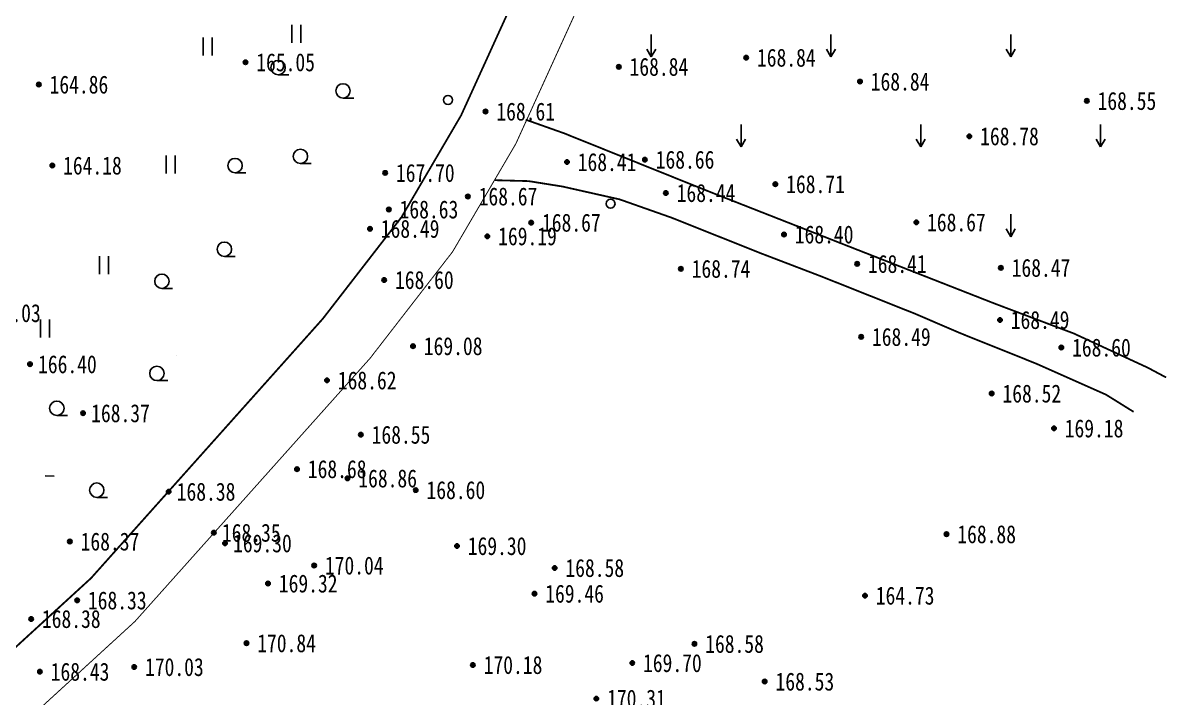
# Model space of a CAD drawing. Header units: millimetres. Extents: x -725 to 2274960, y -506 to 2980382.
# Drawn here: x 573892.5 to 573956.7, y 2880222 to 2880259.5 of the extents above; entities that cross this region are included whole.
import ezdxf
from ezdxf.enums import TextEntityAlignment as Align

# ---------------------------------------------------------------- set-up
doc = ezdxf.new("R2010")
doc.units = ezdxf.units.MM
doc.header["$LTSCALE"] = 1000
for name, pattern in [('X0', [4, 3, -1]), ('X2', [10, 8, -2]), ('X3', [5, 4, -1])]:
    doc.linetypes.add(name, pattern=pattern)
for name, color, linetype in [('DLSS', 8, 'Continuous'), ('DMTZ', 8, 'Continuous'), ('GCD', 8, 'Continuous'), ('GXYZ', 8, 'Continuous'), ('JMD', 8, 'Continuous'), ('SXSS', 5, 'Continuous'), ('YHJ_剖面_梁板', 4, 'Continuous'), ('ZBTZ', 8, 'Continuous')]:
    doc.layers.add(name, color=color, linetype=linetype)
doc.linetypes.add('10411', pattern='A,2,[150,AAA.SHX,S=0.5,R=0,X=0,Y=0.5],2,[151,AAA.SHX,S=1,R=0,X=0,Y=3],1e-11', length=4)
doc.linetypes.add('10421', pattern='A,2,[150,AAA.SHX,S=0.5,R=0,X=0,Y=0.5],1e-11', length=2)
doc.linetypes.add('1161', pattern='A,0,[149,AAA.SHX,S=0.15,R=0,X=0,Y=0],-1.6', length=1.6)
doc.linetypes.add('444', pattern='A,4.5,[145,AAA.SHX,S=1,R=0,X=0,Y=1],4.5,-0.5,[146,AAA.SHX,S=1,R=0,X=0,Y=0],-0.5', length=10)

# ---------------------------------------------------------------- blocks, each defined once
blk = doc.blocks.new('gc170')
at = {"linetype": 'Continuous'}
blk.add_circle((0, 0), 0.5, dxfattribs=at)
blk = doc.blocks.new('gc208')
blk.add_line((0, -0.8), (1.2, -0.8))
blk.add_circle((0, 0), 0.8)
blk = doc.blocks.new('gc121')
for p, q in [((-0.5, 0), (-0.5, 2)), ((0.5, 0), (0.5, 2))]:
    blk.add_line(p, q)
blk = doc.blocks.new('gc120')
for p, q in [((0, 0), (0, 2.5)), ((-0.5, 0.87), (0, 0)), ((0, 0), (0.5, 0.87))]:
    blk.add_line(p, q)
blk = doc.blocks.new('gc200')
h = blk.add_hatch(color=256)
edge = h.paths.add_edge_path()
edge.add_arc((0, 0), 0.25, 0, 360)
blk.add_circle((0, 0), 0.25)

msp = doc.modelspace()

# ---------------------------------------------------------------- linework, layer by layer
at = {"layer": 'DLSS', "color": 8, "linetype": 'Continuous', "const_width": 0.054, "elevation": -175.7588, "flags": 128}
msp.add_lwpolyline([(573888.873, 2880217.1592), (573898.7572, 2880226.2064), (573911.8415, 2880240.8466), (573916.4313, 2880246.771), (573919.9491, 2880252.7767), (573924.4058, 2880262.5608), (573926.3138, 2880268.2722), (573927.3678, 2880273.4258), (573927.8685, 2880277.4086), (573927.9133, 2880282.4112), (573928.2401, 2880285.2124), (573928.7247, 2880287.383), (573929.4629, 2880288.997), (573930.3222, 2880290.6319), (573931.4945, 2880291.8013), (573933.4911, 2880293.1314), (573935.4491, 2880294.0941), (573938.3726, 2880294.614), (573942.007, 2880294.9519), (573947.7589, 2880294.8783), (573952.2107, 2880294.7096), (573958.551, 2880294.3161)], dxfattribs=at)
at = {"layer": 'DLSS', "color": 4, "linetype": 'X2', "elevation": -175.7588, "flags": 128}
msp.add_lwpolyline([(573846.5663, 2880193.4047, 0.1, 0.1, 0), (573855.3283, 2880199.3142, 0.1, 0.1, 0), (573859.4109, 2880202.5261, 0.1, 0.1, 0), (573864.9139, 2880206.4887, 0.1, 0.1, 0), (573868.1326, 2880208.4502, 0.1, 0.1, 0), (573874.6848, 2880212.54, 0.1, 0.1, 0), (573881.4714, 2880216.1383, 0.1, 0.1, 0), (573886.7222, 2880219.834, 0.1, 0.1, 0), (573896.3177, 2880228.617, 0.1, 0.1, 0), (573909.2074, 2880243.0394, 0.1, 0.1, 0), (573913.5878, 2880248.6935, 0.1, 0.1, 0), (573916.9048, 2880254.3563, 0.1, 0.1, 0), (573921.2141, 2880263.8168, 0.1, 0.1, 0), (573922.9994, 2880269.1613, 0.1, 0.1, 0), (573923.711, 2880272.6405, 0.1, 0.1, 0)], format="xyseb", dxfattribs=at)
at = {"layer": 'DLSS', "color": 4, "linetype": 'X3', "flags": 128}
for points, elevation in [([(573920.4967, 2880254.1139, 0.1, 0.1, 0), (573922.6295, 2880253.3579, 0.1, 0.1, 0), (573930.6325, 2880250.1422, 0.1, 0.1, 0), (573937.1309, 2880247.5923, 0.1, 0.1, 0), (573946.5776, 2880243.8892, 0.1, 0.1, 0), (573950.9787, 2880242.2272, 0.1, 0.1, 0), (573955.1007, 2880240.3228, 0.1, 0.1, 0), (573956.1275, 2880239.7762, 0.1, 0.1, 0)], -176.1676), ([(573918.7893, 2880250.7475, 0.1, 0.1, 0), (573920.6514, 2880250.6975, 0.1, 0.1, 0), (573922.5424, 2880250.3964, 0.1, 0.1, 0), (573925.7238, 2880249.6809, 0.1, 0.1, 0), (573928.5984, 2880248.6678, 0.1, 0.1, 0), (573933.6433, 2880246.6575, 0.1, 0.1, 0), (573936.9205, 2880245.4052, 0.1, 0.1, 0), (573942.1485, 2880243.3245, 0.1, 0.1, 0), (573944.679, 2880242.2378, 0.1, 0.1, 0), (573948.8952, 2880240.5472, 0.1, 0.1, 0), (573952.7866, 2880238.8181, 0.1, 0.1, 0), (573954.3174, 2880237.865, 0.1, 0.1, 0)], -176.1383)]:
    msp.add_lwpolyline(points, format="xyseb", dxfattribs=dict(at, elevation=elevation))
at = {"layer": 'DMTZ', "linetype": '10411', "elevation": -176.5804, "flags": 128}
msp.add_lwpolyline([(573868.842, 2880216.5574, 0.00000216, 0.00000216, 0), (573870.9617, 2880218.7959, 0.00000216, 0.00000216, 0), (573884.0314, 2880227.7844, 0.00000216, 0.00000216, 0), (573886.4267, 2880230.6119, 0.00000216, 0.00000216, 0), (573886.8134, 2880232.6663, 0.00000216, 0.00000216, 0), (573892.5148, 2880237.8124, 0.00000216, 0.00000216, 0), (573894.6213, 2880237.6929, 0.00000216, 0.00000216, 0), (573898.0445, 2880237.9608, 0.00000216, 0.00000216, 0), (573903.9313, 2880243.8711, 0.00000216, 0.00000216, 0), (573910.6777, 2880250.7357, 0.00000216, 0.00000216, 0), (573913.6837, 2880255.5493, 0.00000216, 0.00000216, 0), (573918.6722, 2880264.9915, 0.00000216, 0.00000216, 0), (573920.5037, 2880271.5092, 0.00000216, 0.00000216, 0)], format="xyseb", dxfattribs=at)
at = {"layer": 'DMTZ', "linetype": '10421', "elevation": -175.1121, "flags": 128}
msp.add_lwpolyline([(573885.0857, 2880210.354, 0.00000216, 0.00000216, 0), (573885.8102, 2880213.6427, 0.00000216, 0.00000216, 0), (573890.3432, 2880217.2355, 0.00000216, 0.00000216, 0), (573895.6445, 2880221.5925, 0.00000216, 0.00000216, 0), (573897.7503, 2880224.0093, 0.00000216, 0.00000216, 0), (573905.4726, 2880232.3417, 0.00000216, 0.00000216, 0)], format="xyseb", dxfattribs=at)
at = {"layer": 'JMD', "linetype": 'Continuous'}
msp.add_line((573894.2649, 2880234.2916, -164.1392), (573893.7649, 2880234.296, -164.1392), dxfattribs=at)
at = {"layer": 'JMD', "linetype": '444', "elevation": -175.774, "flags": 128}
msp.add_lwpolyline([(573922.4548, 2880268.8296, 0.00000216, 0.00000216, 0), (573920.2773, 2880262.488, 0.00000216, 0.00000216, 0), (573919.1518, 2880259.4769, 0.00000216, 0.00000216, 0), (573917.1925, 2880255.3385, 0.00000216, 0.00000216, 0), (573916.1612, 2880253.5101, 0.00000216, 0.00000216, 0), (573914.1884, 2880249.8926, 0.00000216, 0.00000216, 0), (573912.2296, 2880247.3856, 0.00000216, 0.00000216, 0), (573907.0047, 2880241.2959, 0.00000216, 0.00000216, 0)], format="xyseb", dxfattribs=at)
at = {"layer": 'JMD', "linetype": 'Continuous', "const_width": 0.00000217, "elevation": -164.1392, "flags": 128}
msp.add_lwpolyline([(573892.3617, 2880236.2288), (573894.2649, 2880234.2916), (573890.5431, 2880230.6353), (573888.628, 2880232.5608)], close=True, dxfattribs=at)
at = {"layer": 'SXSS', "color": 5, "linetype": 'X0', "ltscale": 2, "elevation": -180.9754, "flags": 128}
msp.add_lwpolyline([(573799.6574, 2880175.3358, 0.00000216, 0.00000216, 0), (573814.4032, 2880184.499, 0.00000216, 0.00000216, 0), (573824.7996, 2880189.315, 0.00000216, 0.00000216, 0), (573860.3105, 2880218.062, 0.00000216, 0.00000216, 0), (573862.3432, 2880221.1917, 0.00000216, 0.00000216, 0), (573865.0385, 2880222.5363, 0.00000216, 0.00000216, 0), (573866.8421, 2880225.385, 0.00000216, 0.00000216, 0), (573869.8999, 2880227.3256, 0.00000216, 0.00000216, 0), (573876.281, 2880228.014, 0.00000216, 0.00000216, 0), (573878.4813, 2880230.0331, 0.00000216, 0.00000216, 0), (573883.5812, 2880235.65, 0.00000216, 0.00000216, 0), (573889.2926, 2880242.9734, 0.00000216, 0.00000216, 0), (573894.2413, 2880246.9273, 0.00000216, 0.00000216, 0), (573898.5351, 2880253.0107, 0.00000216, 0.00000216, 0), (573906.9108, 2880271.1473, 0.00000216, 0.00000216, 0), (573911.6414, 2880285.233, 0.00000216, 0.00000216, 0), (573913.9786, 2880291.2912, 0.00000216, 0.00000216, 0), (573914.3749, 2880300.0079, 0.00000216, 0.00000216, 0), (573914.0575, 2880312.0604, 0.00000216, 0.00000216, 0), (573913.8572, 2880333.7436, 0.00000216, 0.00000216, 0), (573912.5963, 2880345.9076, 0.00000216, 0.00000216, 0), (573911.269, 2880353.338, 0.00000216, 0.00000216, 0), (573909.2259, 2880359.9454, 0.00000216, 0.00000216, 0), (573906.2803, 2880367.7277, 0.00000216, 0.00000216, 0)], format="xyseb", dxfattribs=at)
at = {"layer": 'SXSS', "linetype": '10421', "elevation": -175.6164, "flags": 128}
msp.add_lwpolyline([(573937.6045, 2880223.7876, 0.00000216, 0.00000216, 0), (573941.4646, 2880227.9502, 0.00000216, 0.00000216, 0), (573947.2343, 2880233.4131, 0.00000216, 0.00000216, 0), (573950.1018, 2880236.135, 0.00000216, 0.00000216, 0), (573950.5228, 2880237.8219, 0.00000216, 0.00000216, 0), (573947.9361, 2880239.765, 0.00000216, 0.00000216, 0), (573938.1291, 2880243.672, 0.00000216, 0.00000216, 0), (573926.326, 2880248.3488, 0.00000216, 0.00000216, 0), (573920.9829, 2880249.7664, 0.00000216, 0.00000216, 0), (573918.4556, 2880248.7694, 0.00000216, 0.00000216, 0), (573911.3438, 2880238.9436, 0.00000216, 0.00000216, 0), (573910.8359, 2880237.4817, 0.00000216, 0.00000216, 0), (573912.1681, 2880234.5452, 0.00000216, 0.00000216, 0), (573916.2683, 2880232.1692, 0.00000216, 0.00000216, 0), (573927.5441, 2880225.8811, 0.00000216, 0.00000216, 0), (573934.9588, 2880222.3243, 0.00000216, 0.00000216, 0)], format="xyseb", close=True, dxfattribs=at)
at = {"layer": 'YHJ_剖面_梁板'}
msp.add_circle((589254.9496, 2837256.879), 143124.932, dxfattribs=at)
at = {"layer": 'ZBTZ', "linetype": 'Continuous', "elevation": -180.8721, "flags": 128}
msp.add_lwpolyline([(573890.7588, 2880268.1901, 0.00000216, 0.00000216, 0), (573895.4264, 2880274.6334, 0.00000216, 0.00000216, 0), (573897.5507, 2880275.5703, 0.00000216, 0.00000216, 0), (573903.1131, 2880290.9483, 0.00000216, 0.00000216, 0), (573904.546, 2880295.8458, 0.00000216, 0.00000216, 0), (573909.1718, 2880293.5308, 0.00000216, 0.00000216, 0), (573904.4316, 2880280.1536, 0.00000216, 0.00000216, 0), (573903.6548, 2880277.5466, 0.00000216, 0.00000216, 0), (573908.7137, 2880278.647, 0.00000216, 0.00000216, 0), (573909.0143, 2880278.1176, 0.00000216, 0.00000216, 0), (573902.935, 2880263.8285, 0.00000216, 0.00000216, 0), (573896.6803, 2880253.4759, 0.00000217, 0.00000217, 0), (573889.9995, 2880247.8472, 0.00000216, 0.00000216, 0)], format="xyseb", dxfattribs=at)
at = {"layer": 'ZBTZ', "linetype": '1161', "flags": 128}
for points, elevation in [([(573951.052, 2880242.6016, 0.00000216, 0.00000216, 0), (573923.4061, 2880253.2219, 0.00000216, 0.00000216, 0), (573922.4785, 2880254.8453, 0.00000216, 0.00000216, 0), (573922.9893, 2880256.3715, 0.00000216, 0.00000216, 0), (573927.9544, 2880269.5493, 0.00000216, 0.00000216, 0), (573929.2753, 2880277.4331, 0.00000216, 0.00000216, 0), (573929.7454, 2880284.8776, 0.00000216, 0.00000216, 0), (573933.9174, 2880292.4815, 0.00000216, 0.00000216, 0), (573941.7354, 2880294.0125, 0.00000216, 0.00000216, 0), (573947.007, 2880293.8585, 0.00000216, 0.00000216, 0), (573954.5201, 2880293.241, 0.00000216, 0.00000216, 0), (573961.0631, 2880292.7874, 0.00000216, 0.00000216, 0), (573964.1387, 2880291.0086, 0.00000216, 0.00000216, 0), (573966.0722, 2880287.5617, 0.00000216, 0.00000216, 0), (573967.2235, 2880283.4994, 0.00000216, 0.00000216, 0), (573967.3589, 2880280.3814, 0.00000216, 0.00000216, 0), (573965.893, 2880275.4484, 0.00000216, 0.00000216, 0), (573962.6391, 2880267.9105, 0.00000216, 0.00000216, 0), (573958.7435, 2880260.4327, 0.00000216, 0.00000216, 0), (573954.9559, 2880254.0433, 0.00000216, 0.00000216, 0), (573953.233, 2880250.6128, 0.00000216, 0.00000216, 0), (573952.2632, 2880246.411, 0.00000216, 0.00000216, 0), (573951.6005, 2880244.2823, 0.00000216, 0.00000216, 0)], -176.2877), ([(573889.6616, 2880207.4016, 0.00000216, 0.00000216, 0), (573895.524, 2880205.1726, 0.00000216, 0.00000216, 0), (573902.2523, 2880202.4735, 0.00000217, 0.00000217, 0), (573906.4477, 2880201.7498, 0.00000217, 0.00000217, 0), (573910.0146, 2880198.9853, 0.00000217, 0.00000217, 0), (573912.6867, 2880197.4936, 0.00000217, 0.00000217, 0), (573919.07, 2880194.4114, 0.00000217, 0.00000217, 0), (573923.8805, 2880195.6163, 0.00000217, 0.00000217, 0), (573927.5816, 2880202.1133, 0.00000217, 0.00000217, 0), (573930.2037, 2880208.5965, 0.00000216, 0.00000216, 0), (573932.043, 2880214.8226, 0.00000216, 0.00000216, 0), (573933.7564, 2880221.425, 0.00000216, 0.00000216, 0), (573932.8412, 2880222.5457, 0.00000216, 0.00000216, 0), (573919.8203, 2880229.9393, 0.00000216, 0.00000216, 0), (573912.1323, 2880234.4186, 0.00000216, 0.00000216, 0), (573911.0777, 2880236.6123, 0.00000216, 0.00000216, 0), (573910.2602, 2880238.5284, 0.00000216, 0.00000216, 0), (573905.6033, 2880232.4498, 0.00000216, 0.00000216, 0), (573905.3236, 2880231.8153, 0.00000216, 0.00000216, 0), (573898.7345, 2880224.588, 0.00000216, 0.00000216, 0), (573896.3534, 2880222.1131, 0.00000216, 0.00000216, 0), (573895.6022, 2880221.426, 0.00000216, 0.00000216, 0), (573893.3785, 2880219.4375, 0.00000216, 0.00000216, 0), (573888.8129, 2880215.7059, 0.00000216, 0.00000216, 0), (573886.2357, 2880213.6814, 0.00000216, 0.00000216, 0), (573885.514, 2880211.8015, 0.00000216, 0.00000216, 0), (573885.2308, 2880210.4469, 0.00000216, 0.00000216, 0), (573887.8783, 2880208.1572, 0.00000216, 0.00000216, 0)], -174.118)]:
    msp.add_lwpolyline(points, format="xyseb", close=True, dxfattribs=dict(at, elevation=elevation))

# ---------------------------------------------------------------- block references
at = {"layer": 'GCD', "linetype": 'Continuous'}
ref = msp.add_blockref('gc200', (573932.7645, 2880257.5625, -169.7696), dxfattribs=dict(at, xscale=0.5, yscale=0.5, zscale=0.5))
ref.add_attrib('height', '168.84', dxfattribs={"linetype": 'Continuous', "height": 1, "width": 0.8}).set_placement((573933.3645, 2880257.5625, -169.7696), align=Align.MIDDLE_LEFT)
ref = msp.add_blockref('gc200', (573904.9075, 2880257.3075, -173.5636), dxfattribs=dict(at, xscale=0.5, yscale=0.5, zscale=0.5))
ref.add_attrib('height', '165.05', dxfattribs={"linetype": 'Continuous', "height": 1, "width": 0.8}).set_placement((573905.5075, 2880257.3075, -173.5636), align=Align.MIDDLE_LEFT)
ref = msp.add_blockref('gc200', (573925.6745, 2880257.0555, -169.7736), dxfattribs=dict(at, xscale=0.5, yscale=0.5, zscale=0.5))
ref.add_attrib('height', '168.84', dxfattribs={"linetype": 'Continuous', "height": 1, "width": 0.8}).set_placement((573926.2745, 2880257.0555, -169.7736), align=Align.MIDDLE_LEFT)
ref = msp.add_blockref('gc200', (573893.4075, 2880256.0675, -173.7536), dxfattribs=dict(at, xscale=0.5, yscale=0.5, zscale=0.5))
ref.add_attrib('height', '164.86', dxfattribs={"linetype": 'Continuous', "height": 1, "width": 0.8}).set_placement((573894.0075, 2880256.0675, -173.7536), align=Align.MIDDLE_LEFT)
ref = msp.add_blockref('gc200', (573939.0935, 2880256.2325, -169.7656), dxfattribs=dict(at, xscale=0.5, yscale=0.5, zscale=0.5))
ref.add_attrib('height', '168.84', dxfattribs={"linetype": 'Continuous', "height": 1, "width": 0.8}).set_placement((573939.6935, 2880256.2325, -169.7656), align=Align.MIDDLE_LEFT)
ref = msp.add_blockref('gc200', (573951.7135, 2880255.1575, -170.0636), dxfattribs=dict(at, xscale=0.5, yscale=0.5, zscale=0.5))
ref.add_attrib('height', '168.55', dxfattribs={"linetype": 'Continuous', "height": 1, "width": 0.8}).set_placement((573952.3135, 2880255.1575, -170.0636), align=Align.MIDDLE_LEFT)
ref = msp.add_blockref('gc200', (573918.2645, 2880254.5675, -170.0036), dxfattribs=dict(at, xscale=0.5, yscale=0.5, zscale=0.5))
ref.add_attrib('height', '168.61', dxfattribs={"linetype": 'Continuous', "height": 1, "width": 0.8}).set_placement((573918.8645, 2880254.5675, -170.0036), align=Align.MIDDLE_LEFT)
ref = msp.add_blockref('gc200', (573945.1795, 2880253.1905, -169.8256), dxfattribs=dict(at, xscale=0.5, yscale=0.5, zscale=0.5))
ref.add_attrib('height', '168.78', dxfattribs={"linetype": 'Continuous', "height": 1, "width": 0.8}).set_placement((573945.7795, 2880253.1905, -169.8256), align=Align.MIDDLE_LEFT)
ref = msp.add_blockref('gc200', (573922.7915, 2880251.7565, -170.1986), dxfattribs=dict(at, xscale=0.5, yscale=0.5, zscale=0.5))
ref.add_attrib('height', '168.41', dxfattribs={"linetype": 'Continuous', "height": 1, "width": 0.8}).set_placement((573923.3915, 2880251.7565, -170.1986), align=Align.MIDDLE_LEFT)
ref = msp.add_blockref('gc200', (573927.1295, 2880251.8895, -169.9526), dxfattribs=dict(at, xscale=0.5, yscale=0.5, zscale=0.5))
ref.add_attrib('height', '168.66', dxfattribs={"linetype": 'Continuous', "height": 1, "width": 0.8}).set_placement((573927.7295, 2880251.8895, -169.9526), align=Align.MIDDLE_LEFT)
ref = msp.add_blockref('gc200', (573894.1585, 2880251.5645, -174.4296), dxfattribs=dict(at, xscale=0.5, yscale=0.5, zscale=0.5))
ref.add_attrib('height', '164.18', dxfattribs={"linetype": 'Continuous', "height": 1, "width": 0.8}).set_placement((573894.7585, 2880251.5645, -174.4296), align=Align.MIDDLE_LEFT)
ref = msp.add_blockref('gc200', (573912.6785, 2880251.1525, -170.9086), dxfattribs=dict(at, xscale=0.5, yscale=0.5, zscale=0.5))
ref.add_attrib('height', '167.70', dxfattribs={"linetype": 'Continuous', "height": 1, "width": 0.8}).set_placement((573913.2785, 2880251.1525, -170.9086), align=Align.MIDDLE_LEFT)
ref = msp.add_blockref('gc200', (573934.3885, 2880250.5295, -169.8956), dxfattribs=dict(at, xscale=0.5, yscale=0.5, zscale=0.5))
ref.add_attrib('height', '168.71', dxfattribs={"linetype": 'Continuous', "height": 1, "width": 0.8}).set_placement((573934.9885, 2880250.5295, -169.8956), align=Align.MIDDLE_LEFT)
ref = msp.add_blockref('gc200', (573917.2805, 2880249.8455, -169.9416), dxfattribs=dict(at, xscale=0.5, yscale=0.5, zscale=0.5))
ref.add_attrib('height', '168.67', dxfattribs={"linetype": 'Continuous', "height": 1, "width": 0.8}).set_placement((573917.8805, 2880249.8455, -169.9416), align=Align.MIDDLE_LEFT)
ref = msp.add_blockref('gc200', (573928.2965, 2880250.0375, -170.1746), dxfattribs=dict(at, xscale=0.5, yscale=0.5, zscale=0.5))
ref.add_attrib('height', '168.44', dxfattribs={"linetype": 'Continuous', "height": 1, "width": 0.8}).set_placement((573928.8965, 2880250.0375, -170.1746), align=Align.MIDDLE_LEFT)
ref = msp.add_blockref('gc200', (573912.8815, 2880249.1215, -169.9786), dxfattribs=dict(at, xscale=0.5, yscale=0.5, zscale=0.5))
ref.add_attrib('height', '168.63', dxfattribs={"linetype": 'Continuous', "height": 1, "width": 0.8}).set_placement((573913.4815, 2880249.1215, -169.9786), align=Align.MIDDLE_LEFT)
ref = msp.add_blockref('gc200', (573911.8345, 2880248.0445, -170.1156), dxfattribs=dict(at, xscale=0.5, yscale=0.5, zscale=0.5))
ref.add_attrib('height', '168.49', dxfattribs={"linetype": 'Continuous', "height": 1, "width": 0.8}).set_placement((573912.4345, 2880248.0445, -170.1156), align=Align.MIDDLE_LEFT)
ref = msp.add_blockref('gc200', (573920.8035, 2880248.3875, -169.9366), dxfattribs=dict(at, xscale=0.5, yscale=0.5, zscale=0.5))
ref.add_attrib('height', '168.67', dxfattribs={"linetype": 'Continuous', "height": 1, "width": 0.8}).set_placement((573921.4035, 2880248.3875, -169.9366), align=Align.MIDDLE_LEFT)
ref = msp.add_blockref('gc200', (573942.2265, 2880248.4045, -169.9406), dxfattribs=dict(at, xscale=0.5, yscale=0.5, zscale=0.5))
ref.add_attrib('height', '168.67', dxfattribs={"linetype": 'Continuous', "height": 1, "width": 0.8}).set_placement((573942.8265, 2880248.4045, -169.9406), align=Align.MIDDLE_LEFT)
ref = msp.add_blockref('gc200', (573918.3635, 2880247.6285, -169.4216), dxfattribs=dict(at, xscale=0.5, yscale=0.5, zscale=0.5))
ref.add_attrib('height', '169.19', dxfattribs={"linetype": 'Continuous', "height": 1, "width": 0.8}).set_placement((573918.9635, 2880247.6285, -169.4216), align=Align.MIDDLE_LEFT)
ref = msp.add_blockref('gc200', (573934.8675, 2880247.7305, -170.2116), dxfattribs=dict(at, xscale=0.5, yscale=0.5, zscale=0.5))
ref.add_attrib('height', '168.40', dxfattribs={"linetype": 'Continuous', "height": 1, "width": 0.8}).set_placement((573935.4675, 2880247.7305, -170.2116), align=Align.MIDDLE_LEFT)
ref = msp.add_blockref('gc200', (573938.9385, 2880246.0925, -170.1996), dxfattribs=dict(at, xscale=0.5, yscale=0.5, zscale=0.5))
ref.add_attrib('height', '168.41', dxfattribs={"linetype": 'Continuous', "height": 1, "width": 0.8}).set_placement((573939.5385, 2880246.0925, -170.1996), align=Align.MIDDLE_LEFT)
ref = msp.add_blockref('gc200', (573929.1305, 2880245.8205, -169.8726), dxfattribs=dict(at, xscale=0.5, yscale=0.5, zscale=0.5))
ref.add_attrib('height', '168.74', dxfattribs={"linetype": 'Continuous', "height": 1, "width": 0.8}).set_placement((573929.7305, 2880245.8205, -169.8726), align=Align.MIDDLE_LEFT)
ref = msp.add_blockref('gc200', (573946.9335, 2880245.8745, -170.1396), dxfattribs=dict(at, xscale=0.5, yscale=0.5, zscale=0.5))
ref.add_attrib('height', '168.47', dxfattribs={"linetype": 'Continuous', "height": 1, "width": 0.8}).set_placement((573947.5335, 2880245.8745, -170.1396), align=Align.MIDDLE_LEFT)
ref = msp.add_blockref('gc200', (573912.6255, 2880245.1985, -170.0116), dxfattribs=dict(at, xscale=0.5, yscale=0.5, zscale=0.5))
ref.add_attrib('height', '168.60', dxfattribs={"linetype": 'Continuous', "height": 1, "width": 0.8}).set_placement((573913.2255, 2880245.1985, -170.0116), align=Align.MIDDLE_LEFT)
ref = msp.add_blockref('gc200', (573889.8011, 2880243.3567, -174.5796), dxfattribs=dict(at, xscale=0.5, yscale=0.5, zscale=0.5))
ref.add_attrib('height', '164.03', dxfattribs={"linetype": 'Continuous', "height": 1, "width": 0.8}).set_placement((573890.2511, 2880243.3567, -174.5796), align=Align.MIDDLE_LEFT)
ref = msp.add_blockref('gc200', (573946.8835, 2880242.9745, -170.1176), dxfattribs=dict(at, xscale=0.5, yscale=0.5, zscale=0.5))
ref.add_attrib('height', '168.49', dxfattribs={"linetype": 'Continuous', "height": 1, "width": 0.8}).set_placement((573947.4835, 2880242.9745, -170.1176), align=Align.MIDDLE_LEFT)
ref = msp.add_blockref('gc200', (573914.2285, 2880241.5195, -169.5306), dxfattribs=dict(at, xscale=0.5, yscale=0.5, zscale=0.5))
ref.add_attrib('height', '169.08', dxfattribs={"linetype": 'Continuous', "height": 1, "width": 0.8}).set_placement((573914.8285, 2880241.5195, -169.5306), align=Align.MIDDLE_LEFT)
ref = msp.add_blockref('gc200', (573939.1615, 2880242.0335, -170.1156), dxfattribs=dict(at, xscale=0.5, yscale=0.5, zscale=0.5))
ref.add_attrib('height', '168.49', dxfattribs={"linetype": 'Continuous', "height": 1, "width": 0.8}).set_placement((573939.7615, 2880242.0335, -170.1156), align=Align.MIDDLE_LEFT)
ref = msp.add_blockref('gc200', (573950.2955, 2880241.4405, -170.0056), dxfattribs=dict(at, xscale=0.5, yscale=0.5, zscale=0.5))
ref.add_attrib('height', '168.60', dxfattribs={"linetype": 'Continuous', "height": 1, "width": 0.8}).set_placement((573950.8955, 2880241.4405, -170.0056), align=Align.MIDDLE_LEFT)
ref = msp.add_blockref('gc200', (573892.917, 2880240.5119, -172.2096), dxfattribs=dict(at, xscale=0.5, yscale=0.5, zscale=0.5))
ref.add_attrib('height', '166.40', dxfattribs={"linetype": 'Continuous', "height": 1, "width": 0.8}).set_placement((573893.367, 2880240.5119, -172.2096), align=Align.MIDDLE_LEFT)
ref = msp.add_blockref('gc200', (573909.4445, 2880239.6135, -169.9906), dxfattribs=dict(at, xscale=0.5, yscale=0.5, zscale=0.5))
ref.add_attrib('height', '168.62', dxfattribs={"linetype": 'Continuous', "height": 1, "width": 0.8}).set_placement((573910.0445, 2880239.6135, -169.9906), align=Align.MIDDLE_LEFT)
ref = msp.add_blockref('gc200', (573946.4225, 2880238.8815, -170.0896), dxfattribs=dict(at, xscale=0.5, yscale=0.5, zscale=0.5))
ref.add_attrib('height', '168.52', dxfattribs={"linetype": 'Continuous', "height": 1, "width": 0.8}).set_placement((573947.0225, 2880238.8815, -170.0896), align=Align.MIDDLE_LEFT)
ref = msp.add_blockref('gc200', (573895.8715, 2880237.7881, -170.2396), dxfattribs=dict(at, xscale=0.5, yscale=0.5, zscale=0.5))
ref.add_attrib('height', '168.37', dxfattribs={"linetype": 'Continuous', "height": 1, "width": 0.8}).set_placement((573896.3215, 2880237.7881, -170.2396), align=Align.MIDDLE_LEFT)
ref = msp.add_blockref('gc200', (573911.3265, 2880236.5925, -170.0636), dxfattribs=dict(at, xscale=0.5, yscale=0.5, zscale=0.5))
ref.add_attrib('height', '168.55', dxfattribs={"linetype": 'Continuous', "height": 1, "width": 0.8}).set_placement((573911.9265, 2880236.5925, -170.0636), align=Align.MIDDLE_LEFT)
ref = msp.add_blockref('gc200', (573949.8855, 2880236.9435, -169.4316), dxfattribs=dict(at, xscale=0.5, yscale=0.5, zscale=0.5))
ref.add_attrib('height', '169.18', dxfattribs={"linetype": 'Continuous', "height": 1, "width": 0.8}).set_placement((573950.4855, 2880236.9435, -169.4316), align=Align.MIDDLE_LEFT)
ref = msp.add_blockref('gc200', (573907.7755, 2880234.6795, -169.9276), dxfattribs=dict(at, xscale=0.5, yscale=0.5, zscale=0.5))
ref.add_attrib('height', '168.68', dxfattribs={"linetype": 'Continuous', "height": 1, "width": 0.8}).set_placement((573908.3755, 2880234.6795, -169.9276), align=Align.MIDDLE_LEFT)
ref = msp.add_blockref('gc200', (573910.5845, 2880234.1625, -169.7466), dxfattribs=dict(at, xscale=0.5, yscale=0.5, zscale=0.5))
ref.add_attrib('height', '168.86', dxfattribs={"linetype": 'Continuous', "height": 1, "width": 0.8}).set_placement((573911.1845, 2880234.1625, -169.7466), align=Align.MIDDLE_LEFT)
ref = msp.add_blockref('gc200', (573900.6308, 2880233.4223, -170.2296), dxfattribs=dict(at, xscale=0.5, yscale=0.5, zscale=0.5))
ref.add_attrib('height', '168.38', dxfattribs={"linetype": 'Continuous', "height": 1, "width": 0.8}).set_placement((573901.0808, 2880233.4223, -170.2296), align=Align.MIDDLE_LEFT)
ref = msp.add_blockref('gc200', (573914.3795, 2880233.5125, -170.0126), dxfattribs=dict(at, xscale=0.5, yscale=0.5, zscale=0.5))
ref.add_attrib('height', '168.60', dxfattribs={"linetype": 'Continuous', "height": 1, "width": 0.8}).set_placement((573914.9795, 2880233.5125, -170.0126), align=Align.MIDDLE_LEFT)
ref = msp.add_blockref('gc200', (573895.1355, 2880230.6515, -170.2446), dxfattribs=dict(at, xscale=0.5, yscale=0.5, zscale=0.5))
ref.add_attrib('height', '168.37', dxfattribs={"linetype": 'Continuous', "height": 1, "width": 0.8}).set_placement((573895.7355, 2880230.6515, -170.2446), align=Align.MIDDLE_LEFT)
ref = msp.add_blockref('gc200', (573903.1468, 2880231.1412, -170.2596), dxfattribs=dict(at, xscale=0.5, yscale=0.5, zscale=0.5))
ref.add_attrib('height', '168.35', dxfattribs={"linetype": 'Continuous', "height": 1, "width": 0.8}).set_placement((573903.5968, 2880231.1412, -170.2596), align=Align.MIDDLE_LEFT)
ref = msp.add_blockref('gc200', (573943.9095, 2880231.0575, -169.7256), dxfattribs=dict(at, xscale=0.5, yscale=0.5, zscale=0.5))
ref.add_attrib('height', '168.88', dxfattribs={"linetype": 'Continuous', "height": 1, "width": 0.8}).set_placement((573944.5095, 2880231.0575, -169.7256), align=Align.MIDDLE_LEFT)
ref = msp.add_blockref('gc200', (573903.7678, 2880230.5518, -169.3096), dxfattribs=dict(at, xscale=0.5, yscale=0.5, zscale=0.5))
ref.add_attrib('height', '169.30', dxfattribs={"linetype": 'Continuous', "height": 1, "width": 0.8}).set_placement((573904.2178, 2880230.5518, -169.3096), align=Align.MIDDLE_LEFT)
ref = msp.add_blockref('gc200', (573916.6735, 2880230.4005, -169.3096), dxfattribs=dict(at, xscale=0.5, yscale=0.5, zscale=0.5))
ref.add_attrib('height', '169.30', dxfattribs={"linetype": 'Continuous', "height": 1, "width": 0.8}).set_placement((573917.2735, 2880230.4005, -169.3096), align=Align.MIDDLE_LEFT)
ref = msp.add_blockref('gc200', (573908.7255, 2880229.3165, -168.5696), dxfattribs=dict(at, xscale=0.5, yscale=0.5, zscale=0.5))
ref.add_attrib('height', '170.04', dxfattribs={"linetype": 'Continuous', "height": 1, "width": 0.8}).set_placement((573909.3255, 2880229.3165, -168.5696), align=Align.MIDDLE_LEFT)
ref = msp.add_blockref('gc200', (573922.1065, 2880229.1815, -170.0326), dxfattribs=dict(at, xscale=0.5, yscale=0.5, zscale=0.5))
ref.add_attrib('height', '168.58', dxfattribs={"linetype": 'Continuous', "height": 1, "width": 0.8}).set_placement((573922.7065, 2880229.1815, -170.0326), align=Align.MIDDLE_LEFT)
ref = msp.add_blockref('gc200', (573906.163, 2880228.3174, -169.2876), dxfattribs=dict(at, xscale=0.5, yscale=0.5, zscale=0.5))
ref.add_attrib('height', '169.32', dxfattribs={"linetype": 'Continuous', "height": 1, "width": 0.8}).set_placement((573906.763, 2880228.3174, -169.2876), align=Align.MIDDLE_LEFT)
ref = msp.add_blockref('gc200', (573895.5405, 2880227.3775, -170.2796), dxfattribs=dict(at, xscale=0.5, yscale=0.5, zscale=0.5))
ref.add_attrib('height', '168.33', dxfattribs={"linetype": 'Continuous', "height": 1, "width": 0.8}).set_placement((573896.1405, 2880227.3775, -170.2796), align=Align.MIDDLE_LEFT)
ref = msp.add_blockref('gc200', (573920.9835, 2880227.7525, -169.1546), dxfattribs=dict(at, xscale=0.5, yscale=0.5, zscale=0.5))
ref.add_attrib('height', '169.46', dxfattribs={"linetype": 'Continuous', "height": 1, "width": 0.8}).set_placement((573921.5835, 2880227.7525, -169.1546), align=Align.MIDDLE_LEFT)
ref = msp.add_blockref('gc200', (573939.3735, 2880227.6425, -173.8806), dxfattribs=dict(at, xscale=0.5, yscale=0.5, zscale=0.5))
ref.add_attrib('height', '164.73', dxfattribs={"linetype": 'Continuous', "height": 1, "width": 0.8}).set_placement((573939.9735, 2880227.6425, -173.8806), align=Align.MIDDLE_LEFT)
ref = msp.add_blockref('gc200', (573892.9815, 2880226.3445, -170.2286), dxfattribs=dict(at, xscale=0.5, yscale=0.5, zscale=0.5))
ref.add_attrib('height', '168.38', dxfattribs={"linetype": 'Continuous', "height": 1, "width": 0.8}).set_placement((573893.5815, 2880226.3445, -170.2286), align=Align.MIDDLE_LEFT)
ref = msp.add_blockref('gc200', (573904.9615, 2880224.9955, -167.7666), dxfattribs=dict(at, xscale=0.5, yscale=0.5, zscale=0.5))
ref.add_attrib('height', '170.84', dxfattribs={"linetype": 'Continuous', "height": 1, "width": 0.8}).set_placement((573905.5615, 2880224.9955, -167.7666), align=Align.MIDDLE_LEFT)
ref = msp.add_blockref('gc200', (573929.8835, 2880224.9585, -170.0346), dxfattribs=dict(at, xscale=0.5, yscale=0.5, zscale=0.5))
ref.add_attrib('height', '168.58', dxfattribs={"linetype": 'Continuous', "height": 1, "width": 0.8}).set_placement((573930.4835, 2880224.9585, -170.0346), align=Align.MIDDLE_LEFT)
ref = msp.add_blockref('gc200', (573898.7185, 2880223.6715, -168.5806), dxfattribs=dict(at, xscale=0.5, yscale=0.5, zscale=0.5))
ref.add_attrib('height', '170.03', dxfattribs={"linetype": 'Continuous', "height": 1, "width": 0.8}).set_placement((573899.3185, 2880223.6715, -168.5806), align=Align.MIDDLE_LEFT)
ref = msp.add_blockref('gc200', (573917.5595, 2880223.7865, -168.4256), dxfattribs=dict(at, xscale=0.5, yscale=0.5, zscale=0.5))
ref.add_attrib('height', '170.18', dxfattribs={"linetype": 'Continuous', "height": 1, "width": 0.8}).set_placement((573918.1595, 2880223.7865, -168.4256), align=Align.MIDDLE_LEFT)
ref = msp.add_blockref('gc200', (573926.4255, 2880223.8925, -168.9116), dxfattribs=dict(at, xscale=0.5, yscale=0.5, zscale=0.5))
ref.add_attrib('height', '169.70', dxfattribs={"linetype": 'Continuous', "height": 1, "width": 0.8}).set_placement((573927.0255, 2880223.8925, -168.9116), align=Align.MIDDLE_LEFT)
ref = msp.add_blockref('gc200', (573893.4705, 2880223.4105, -170.1786), dxfattribs=dict(at, xscale=0.5, yscale=0.5, zscale=0.5))
ref.add_attrib('height', '168.43', dxfattribs={"linetype": 'Continuous', "height": 1, "width": 0.8}).set_placement((573894.0705, 2880223.4105, -170.1786), align=Align.MIDDLE_LEFT)
ref = msp.add_blockref('gc200', (573933.7955, 2880222.8625, -170.0826), dxfattribs=dict(at, xscale=0.5, yscale=0.5, zscale=0.5))
ref.add_attrib('height', '168.53', dxfattribs={"linetype": 'Continuous', "height": 1, "width": 0.8}).set_placement((573934.3955, 2880222.8625, -170.0826), align=Align.MIDDLE_LEFT)
ref = msp.add_blockref('gc200', (573924.4255, 2880221.9155, -168.2966), dxfattribs=dict(at, xscale=0.5, yscale=0.5, zscale=0.5))
ref.add_attrib('height', '170.31', dxfattribs={"linetype": 'Continuous', "height": 1, "width": 0.8}).set_placement((573925.0255, 2880221.9155, -168.2966), align=Align.MIDDLE_LEFT)
at = {"layer": 'GXYZ', "color": 2, "linetype": 'Continuous', "xscale": 0.5, "yscale": 0.5}
for p in [(573916.1751, 2880255.2119, -175.0694), (573925.2161, 2880249.4385, -11.8974)]:
    msp.add_blockref('gc170', p, dxfattribs=at)
at = {"layer": 'ZBTZ', "linetype": 'Continuous', "xscale": 0.5, "yscale": 0.5}
for name, p in [('gc121', (573907.7287, 2880258.3932, -178.8977)), ('gc121', (573902.7995, 2880257.689, -178.8977)), ('gc120', (573927.4785, 2880257.6016, -176.3484)), ('gc120', (573937.4785, 2880257.6016, -176.2571)), ('gc120', (573947.4785, 2880257.6016, -175.749)), ('gc208', (573906.7236, 2880257.0089, 13.336)), ('gc208', (573910.3337, 2880255.7165, -2.7048)), ('gc120', (573932.4785, 2880252.6016, -176.2523)), ('gc120', (573942.4785, 2880252.6016, -176.2681)), ('gc120', (573952.4785, 2880252.6016, -175.8981)), ('gc208', (573907.966, 2880252.0731, 14.513)), ('gc121', (573900.7457, 2880251.116, -178.8977)), ('gc208', (573904.3272, 2880251.5613, 16.3423)), ('gc120', (573947.4785, 2880247.6016, -176.279)), ('gc208', (573903.7335, 2880246.9077, 15.4875)), ('gc121', (573897.0388, 2880245.5162, -178.8977)), ('gc208', (573900.255, 2880245.1301, 15.0141)), ('gc121', (573893.7526, 2880241.9949, -178.8977)), ('gc208', (573899.9786, 2880240.0022, 8.8429)), ('gc208', (573894.4115, 2880238.0633, 7.8989)), ('gc208', (573896.6344, 2880233.5088, 11.172))]:
    msp.add_blockref(name, p, dxfattribs=at)

doc.saveas('drawing.dxf')
